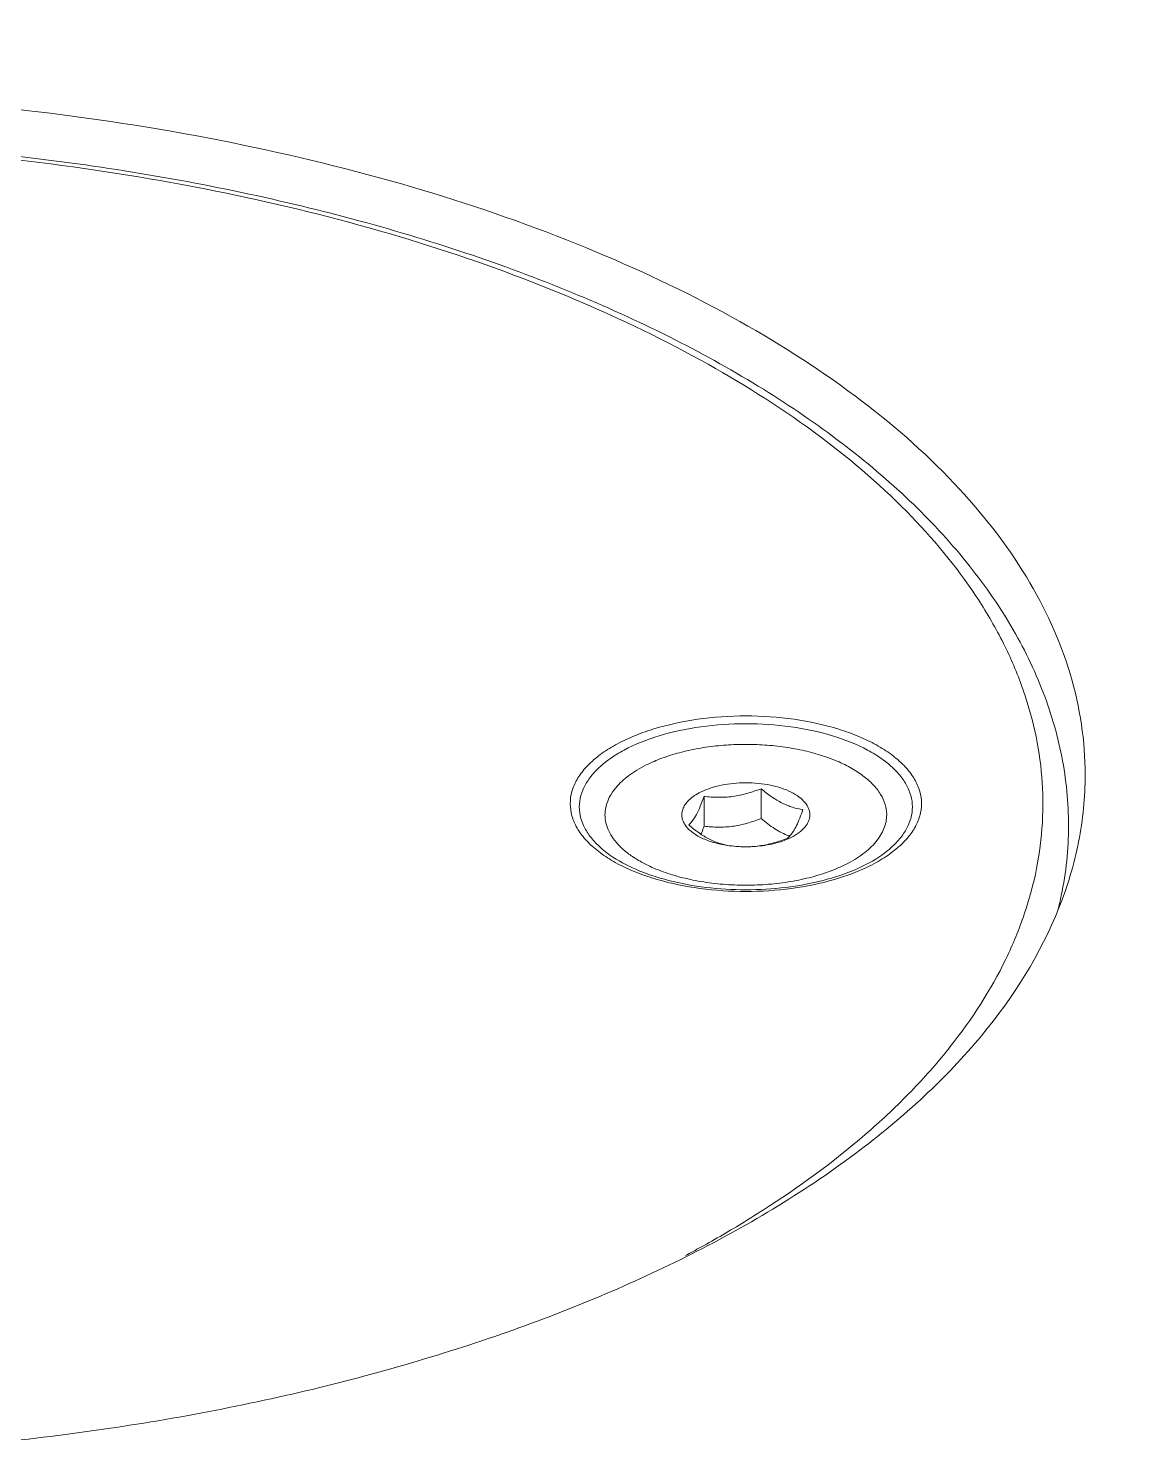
# Model space of a CAD drawing. Header units: millimetres. Extents: x 1177 to 4296, y 93 to 2298.
# Drawn here: x 3921.9 to 3965.3, y 1641.3 to 1697 of the extents above; entities that cross this region are included whole.
import ezdxf

# ---------------------------------------------------------------- set-up
doc = ezdxf.new("R2010")
doc.units = ezdxf.units.MM
doc.header["$LTSCALE"] = 0.1
doc.layers.get('0').update_dxf_attribs({"lineweight": 13})

msp = doc.modelspace()

# ---------------------------------------------------------------- linework, layer by layer
for p, q in [((3948.229, 1667.011), (3948.229, 1665.845)), ((3950.46, 1667.309), (3950.46, 1666.144)), ((3944.552, 1664.718), (3944.552, 1664.718)), ((3955.173, 1664.718), (3955.173, 1664.718))]:
    msp.add_line(p, q)
for centre, radius, start, end in [((3949.067, 1665.871), 13.396, 348.2057, 359.9381), ((3950.475, 1667.717), 2.584, 293.6648, 296.55), ((3952.42, 1667.841), 2.531, 249.5481, 249.753), ((3952.42, 1667.841), 2.532, 249.7532, 250.4657), ((3950.712, 1666.233), 1.161, 318.1032, 318.6973), ((3949.832, 1669.683), 4.642, 262.37, 262.9692), ((3949.839, 1669.739), 4.698, 262.969, 263.5057), ((3949.858, 1669.934), 4.895, 263.5341, 267.8225), ((3949.862, 1670.011), 4.972, 267.8168, 269.1968), ((3949.862, 1670.022), 4.983, 269.1913, 273.3539), ((3947.58, 1669.499), 5.8, 237.4381, 240.9419), ((3952.201, 1669.405), 5.689, 298.8557, 302.5952), ((3948.541, 1665.974), 13.931, 345.8358, 348.2332), ((3928.38, 1685.44), 41.08, 301.4386, 303.0616), ((3926.519, 1688.525), 44.684, 298.8858, 301.4113), ((3925.191, 1690.92), 47.422, 298.0668, 298.8926)]:
    msp.add_arc(centre, radius, start, end)
for points, knots in [([(4169.016, 1674.457), (4161.834, 1681.136), (4146.458, 1694.195), (4121.293, 1712.368), (4093.56, 1729.55), (4063.409, 1745.652), (4030.997, 1760.595), (3984.2, 1779.185), (3947.433, 1790.651), (3922.25, 1797.348)], [0, 0, 0, 0, 0.105755, 0.217218, 0.334405, 0.457246, 0.585549, 0.71903, 1, 1, 1, 1]), ([(4168.254, 1673.654), (4153.659, 1687.375), (4129.173, 1706.458), (4093.319, 1728.826), (4063.25, 1744.981), (4030.889, 1759.977), (3984.104, 1778.645), (3947.323, 1790.154), (3922.123, 1796.875)], [0, 0, 0, 0, 0.216325, 0.333385, 0.456228, 0.584647, 0.71835, 1, 1, 1, 1]), ([(3963.112, 1667.848), (3963.112, 1669.164), (3962.697, 1671.892), (3960.892, 1675.791), (3957.987, 1679.469), (3954.065, 1682.866), (3949.213, 1685.927), (3943.53, 1688.599), (3937.132, 1690.828), (3927.65, 1693.191), (3914.984, 1694.722), (3899.663, 1694.358), (3887.284, 1692.222), (3878.255, 1689.394), (3874.135, 1687.638), (3872.209, 1686.675)], [0, 0, 0, 0, 0.03828, 0.078895, 0.12364, 0.173568, 0.229059, 0.289976, 0.355805, 0.425756, 0.573842, 0.725184, 0.870066, 0.937383, 1, 1, 1, 1]), ([(3909.862, 1692.656), (3913.267, 1692.656), (3919.986, 1692.329), (3928.214, 1691.095), (3934.479, 1689.614), (3938.884, 1688.295), (3943.016, 1686.764), (3946.836, 1685.034), (3950.31, 1683.12), (3953.407, 1681.036), (3956.098, 1678.797), (3958.358, 1676.416), (3960.159, 1673.91), (3961.476, 1671.296), (3962.281, 1668.6), (3962.462, 1666.762), (3962.462, 1665.856)], [0, 0, 0, 0, 0.15954, 0.31457, 0.389108, 0.461012, 0.529884, 0.595397, 0.657317, 0.715525, 0.770038, 0.821035, 0.868881, 0.914141, 0.957546, 1, 1, 1, 1]), ([(3950.791, 1651.011), (3952.177, 1651.914), (3954.129, 1653.364), (3956.409, 1655.54), (3958.285, 1657.679), (3959.774, 1659.974), (3960.768, 1662.379), (3961.251, 1664.169), (3961.483, 1665.973), (3961.461, 1667.781), (3961.186, 1669.584), (3960.661, 1671.371), (3959.888, 1673.132), (3958.501, 1675.492), (3956.125, 1678.337), (3952.468, 1681.423), (3948.008, 1684.219), (3942.826, 1686.678), (3937.02, 1688.757), (3930.697, 1690.416), (3923.976, 1691.624), (3916.988, 1692.358), (3912.248, 1692.522), (3909.862, 1692.522)], [0, 0, 0, 0, 0.060346, 0.088299, 0.114835, 0.164051, 0.187154, 0.209538, 0.231485, 0.253301, 0.275302, 0.29779, 0.321042, 0.345293, 0.397443, 0.455296, 0.51919, 0.588971, 0.664121, 0.743851, 0.827174, 0.912962, 1, 1, 1, 1]), ([(3944.459, 1664.611), (3944.272, 1664.731), (3943.929, 1664.981), (3943.502, 1665.411), (3943.197, 1665.87), (3943.022, 1666.352), (3942.986, 1666.846), (3943.092, 1667.336), (3943.334, 1667.807), (3943.701, 1668.253), (3944.186, 1668.666), (3944.779, 1669.04), (3945.468, 1669.369), (3946.528, 1669.75), (3948.002, 1670.067), (3949.231, 1670.151), (3949.862, 1670.151)], [0, 0, 0, 0, 0.060741, 0.115522, 0.165007, 0.210569, 0.254278, 0.298617, 0.345922, 0.397933, 0.45565, 0.519432, 0.589136, 0.664247, 0.827173, 1, 1, 1, 1]), ([(3944.552, 1664.718), (3944.389, 1664.833), (3944.093, 1665.073), (3943.731, 1665.481), (3943.482, 1665.914), (3943.354, 1666.365), (3943.354, 1666.823), (3943.481, 1667.274), (3943.729, 1667.707), (3944.09, 1668.115), (3944.556, 1668.493), (3945.339, 1668.968), (3946.528, 1669.433), (3948.133, 1669.771), (3949.276, 1669.847), (3949.862, 1669.847)], [0, 0, 0, 0, 0.05874, 0.111788, 0.159975, 0.204822, 0.248462, 0.293292, 0.341448, 0.394456, 0.453152, 0.517791, 0.66362, 0.827059, 1, 1, 1, 1]), ([(3949.862, 1670.151), (3950.494, 1670.151), (3951.723, 1670.067), (3953.197, 1669.75), (3954.257, 1669.369), (3954.946, 1669.04), (3955.539, 1668.666), (3956.024, 1668.253), (3956.391, 1667.807), (3956.632, 1667.335), (3956.738, 1666.846), (3956.703, 1666.352), (3956.528, 1665.87), (3956.222, 1665.411), (3955.795, 1664.981), (3955.453, 1664.731), (3955.266, 1664.611)], [0, 0, 0, 0, 0.172833, 0.335756, 0.410866, 0.480569, 0.544349, 0.602064, 0.654073, 0.701376, 0.745714, 0.789424, 0.834986, 0.884474, 0.939256, 1, 1, 1, 1]), ([(3949.862, 1669.847), (3950.449, 1669.847), (3951.591, 1669.771), (3953.197, 1669.433), (3954.386, 1668.968), (3955.169, 1668.493), (3955.635, 1668.115), (3955.996, 1667.707), (3956.244, 1667.274), (3956.371, 1666.823), (3956.371, 1666.365), (3956.243, 1665.914), (3955.994, 1665.481), (3955.632, 1665.073), (3955.335, 1664.833), (3955.173, 1664.718)], [0, 0, 0, 0, 0.172947, 0.336385, 0.482211, 0.546848, 0.605542, 0.658548, 0.706702, 0.751531, 0.795171, 0.840019, 0.888207, 0.941257, 1, 1, 1, 1]), ([(3945.973, 1668.234), (3946.172, 1668.333), (3946.598, 1668.515), (3947.28, 1668.729), (3948.017, 1668.89), (3948.794, 1668.997), (3949.594, 1669.046), (3950.399, 1669.036), (3951.193, 1668.968), (3951.958, 1668.842), (3952.679, 1668.663), (3953.34, 1668.433), (3953.927, 1668.157), (3954.428, 1667.84), (3954.833, 1667.49), (3955.133, 1667.11), (3955.291, 1666.768), (3955.352, 1666.493), (3955.362, 1666.357), (3955.362, 1666.289)], [0, 0, 0, 0, 0.062596, 0.129875, 0.200955, 0.274816, 0.3503, 0.426195, 0.50127, 0.574327, 0.644248, 0.710048, 0.770939, 0.826406, 0.876313, 0.92104, 0.961637, 0.980971, 1, 1, 1, 1]), ([(3945.973, 1668.234), (3945.85, 1668.172), (3945.615, 1668.043), (3945.2, 1667.766), (3944.851, 1667.45), (3944.596, 1667.097), (3944.462, 1666.833), (3944.381, 1666.563), (3944.362, 1666.38), (3944.362, 1666.289)], [0, 0, 0, 0, 0.156027, 0.302295, 0.564686, 0.682497, 0.792894, 0.897882, 1, 1, 1, 1]), ([(3947.516, 1649.021), (3949.828, 1650.177), (3953.077, 1652.104), (3956.81, 1655.193), (3959.713, 1658.231), (3961.859, 1661.616), (3962.935, 1665.197), (3963.112, 1666.974), (3963.112, 1667.848)], [0, 0, 0, 0, 0.302151, 0.438487, 0.565154, 0.792783, 0.897826, 1, 1, 1, 1]), ([(3948.095, 1667.173), (3948.217, 1667.234), (3948.483, 1667.341), (3948.913, 1667.454), (3949.379, 1667.524), (3949.862, 1667.547), (3950.346, 1667.524), (3950.812, 1667.454), (3951.242, 1667.341), (3951.621, 1667.189), (3951.935, 1667.002), (3952.173, 1666.788), (3952.303, 1666.582), (3952.354, 1666.414), (3952.366, 1666.289), (3952.354, 1666.165), (3952.303, 1665.997), (3952.173, 1665.791), (3951.935, 1665.576), (3951.739, 1665.46), (3951.63, 1665.405)], [0, 0, 0, 0, 0.067708, 0.141686, 0.220117, 0.300861, 0.381603, 0.460036, 0.53401, 0.601719, 0.661917, 0.714225, 0.759575, 0.780504, 0.80086, 0.821216, 0.842144, 0.887493, 0.939804, 1, 1, 1, 1]), ([(3947.537, 1665.83), (3947.495, 1665.883), (3947.424, 1665.994), (3947.363, 1666.178), (3947.358, 1666.366), (3947.409, 1666.551), (3947.512, 1666.728), (3947.664, 1666.894), (3947.861, 1667.046), (3948.013, 1667.132), (3948.095, 1667.173)], [0, 0, 0, 0, 0.119822, 0.23012, 0.336539, 0.44566, 0.563395, 0.693858, 0.839295, 1, 1, 1, 1]), ([(3947.632, 1665.895), (3947.686, 1665.944), (3947.798, 1666.071), (3947.948, 1666.317), (3948.093, 1666.638), (3948.183, 1666.88), (3948.229, 1667.011)], [0, 0, 0, 0, 0.172251, 0.394484, 0.674182, 1, 1, 1, 1]), ([(3948.229, 1667.011), (3948.412, 1666.988), (3948.785, 1666.959), (3949.35, 1666.991), (3949.914, 1667.112), (3950.279, 1667.238), (3950.46, 1667.309)], [0, 0, 0, 0, 0.24298, 0.491111, 0.744094, 1, 1, 1, 1]), ([(3950.46, 1667.309), (3950.59, 1667.199), (3950.85, 1666.992), (3951.198, 1666.779), (3951.48, 1666.652), (3951.75, 1666.557), (3951.957, 1666.513), (3952.093, 1666.493)], [0, 0, 0, 0, 0.276541, 0.536549, 0.659077, 0.776703, 1, 1, 1, 1]), ([(3952.093, 1666.493), (3952.053, 1666.381), (3951.976, 1666.17), (3951.851, 1665.883), (3951.725, 1665.65), (3951.631, 1665.52), (3951.584, 1665.467)], [0, 0, 0, 0, 0.309873, 0.584886, 0.81492, 1, 1, 1, 1]), ([(3944.362, 1666.289), (3944.362, 1666.183), (3944.388, 1665.966), (3944.501, 1665.65), (3944.685, 1665.344), (3944.937, 1665.052), (3945.254, 1664.777), (3945.63, 1664.524), (3946.062, 1664.293), (3946.373, 1664.161), (3946.536, 1664.099)], [0, 0, 0, 0, 0.09737, 0.198464, 0.30644, 0.423577, 0.551244, 0.690009, 0.839787, 1, 1, 1, 1]), ([(3949.215, 1665.082), (3949.033, 1665.106), (3948.687, 1665.174), (3948.279, 1665.313), (3947.996, 1665.453), (3947.764, 1665.599), (3947.615, 1665.732), (3947.537, 1665.83)], [0, 0, 0, 0, 0.293828, 0.562902, 0.685624, 0.79951, 1, 1, 1, 1]), ([(3949.265, 1665.079), (3949.128, 1665.099), (3948.922, 1665.143), (3948.651, 1665.237), (3948.369, 1665.364), (3948.021, 1665.578), (3947.761, 1665.784), (3947.632, 1665.895)], [0, 0, 0, 0, 0.223297, 0.340923, 0.463451, 0.723459, 1, 1, 1, 1]), ([(3948.11, 1665.528), (3948.121, 1665.553), (3948.162, 1665.658), (3948.201, 1665.765), (3948.229, 1665.845)], [0, 0, 0, 0, 0.241654, 1, 1, 1, 1]), ([(3948.229, 1665.845), (3948.412, 1665.823), (3948.785, 1665.794), (3949.35, 1665.826), (3949.914, 1665.947), (3950.279, 1666.073), (3950.46, 1666.144)], [0, 0, 0, 0, 0.242978, 0.49111, 0.744097, 1, 1, 1, 1]), ([(3950.46, 1666.144), (3950.546, 1666.071), (3950.719, 1665.931), (3950.985, 1665.742), (3951.256, 1665.585), (3951.443, 1665.503), (3951.535, 1665.469)], [0, 0, 0, 0, 0.265636, 0.522345, 0.767559, 1, 1, 1, 1]), ([(3955.362, 1666.289), (3955.362, 1666.199), (3955.344, 1666.015), (3955.263, 1665.745), (3955.129, 1665.481), (3954.874, 1665.129), (3954.525, 1664.813), (3954.11, 1664.535), (3953.875, 1664.406), (3953.751, 1664.345)], [0, 0, 0, 0, 0.102118, 0.207106, 0.317503, 0.435314, 0.697705, 0.843973, 1, 1, 1, 1]), ([(3951.495, 1665.378), (3951.315, 1665.307), (3950.949, 1665.18), (3950.386, 1665.059), (3949.82, 1665.027), (3949.448, 1665.056), (3949.265, 1665.079)], [0, 0, 0, 0, 0.255906, 0.508889, 0.75702, 1, 1, 1, 1]), ([(3951.512, 1665.35), (3951.414, 1665.307), (3951.206, 1665.229), (3950.755, 1665.109), (3950.397, 1665.062), (3950.154, 1665.048)], [0, 0, 0, 0, 0.230379, 0.476336, 1, 1, 1, 1]), ([(3951.576, 1665.458), (3951.569, 1665.451), (3951.543, 1665.423), (3951.516, 1665.396), (3951.495, 1665.378)], [0, 0, 0, 0, 0.261846, 1, 1, 1, 1]), ([(3944.552, 1664.718), (3944.867, 1664.496), (3945.612, 1664.1), (3946.881, 1663.683), (3948.327, 1663.42), (3949.343, 1663.361), (3949.862, 1663.361)], [0, 0, 0, 0, 0.208445, 0.451639, 0.719441, 1, 1, 1, 1]), ([(3949.862, 1663.361), (3950.382, 1663.361), (3951.398, 1663.42), (3952.844, 1663.683), (3954.113, 1664.1), (3954.858, 1664.495), (3955.173, 1664.718)], [0, 0, 0, 0, 0.280551, 0.548349, 0.791545, 1, 1, 1, 1]), ([(3946.406, 1663.761), (3946.255, 1663.805), (3945.691, 1663.984), (3945.143, 1664.218), (3944.763, 1664.43)], [0, 0, 0, 0, 0.265035, 1, 1, 1, 1]), ([(3953.188, 1664.099), (3953.238, 1664.118), (3953.428, 1664.193), (3953.615, 1664.277), (3953.751, 1664.345)], [0, 0, 0, 0, 0.257105, 1, 1, 1, 1]), ([(3954.946, 1664.422), (3954.826, 1664.355), (3954.303, 1664.089), (3953.749, 1663.887), (3953.319, 1663.761)], [0, 0, 0, 0, 0.234823, 1, 1, 1, 1]), ([(3949.862, 1663.294), (3949.264, 1663.294), (3948.097, 1663.369), (3946.95, 1663.602), (3946.406, 1663.761)], [0, 0, 0, 0, 0.5132, 1, 1, 1, 1]), ([(3946.536, 1664.099), (3946.782, 1664.006), (3947.301, 1663.842), (3948.117, 1663.669), (3948.978, 1663.563), (3949.862, 1663.527), (3950.747, 1663.563), (3951.608, 1663.669), (3952.424, 1663.842), (3952.942, 1664.006), (3953.188, 1664.099)], [0, 0, 0, 0, 0.116415, 0.240062, 0.36874, 0.499994, 0.631247, 0.759927, 0.88357, 1, 1, 1, 1]), ([(3953.319, 1663.761), (3952.774, 1663.602), (3951.627, 1663.369), (3950.46, 1663.294), (3949.862, 1663.294)], [0, 0, 0, 0, 0.486811, 1, 1, 1, 1]), ([(3914.021, 1641.305), (3917.12, 1641.426), (3923.208, 1641.932), (3932.015, 1643.486), (3940.144, 1645.781), (3945.186, 1647.856), (3947.516, 1649.021)], [0, 0, 0, 0, 0.268923, 0.528843, 0.774134, 1, 1, 1, 1])]:
    msp.add_open_spline(points, degree=3, knots=knots)

doc.saveas('drawing.dxf')
